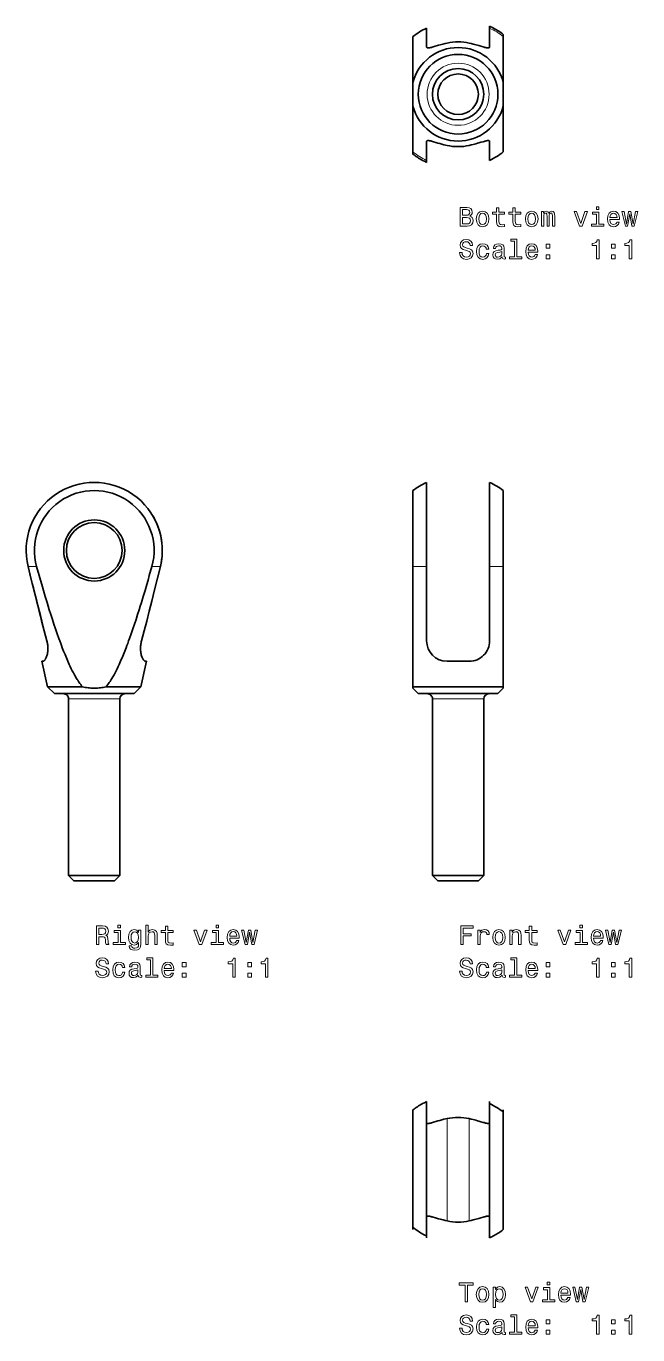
# Model space of a CAD drawing. Extents: x 68 to 361, y -16 to 233.
# Drawn here: x 68.3 to 181.9, y -16.3 to 226.6 of the extents above; entities that cross this region are included whole.
import ezdxf

# ---------------------------------------------------------------- set-up
doc = ezdxf.new("R2010")
doc.units = 0

msp = doc.modelspace()

# ---------------------------------------------------------------- linework, layer by layer
at = {"color": 7, "lineweight": 35}
for p, q in [((142.645004, 222.779175), (142.645004, 226.26767)), ((154.354996, 226.630203), (154.354996, 226.26767)), ((154.354996, 224.707932), (154.354996, 226.26767)), ((140.104996, 216.191055), (140.104996, 224.692566)), ((154.354996, 222.779175), (154.354996, 224.707932)), ((156.895004, 224.692566), (156.895004, 225.106583)), ((156.895004, 216.191055), (156.895004, 224.692566)), ((140.104996, 211.78981), (140.104996, 216.191055)), ((156.895004, 216.191055), (156.895004, 211.78981)), ((140.104996, 211.78981), (140.104996, 203.2883)), ((156.895004, 211.78981), (156.895004, 203.2883)), ((142.645004, 205.201691), (142.645004, 201.713196)), ((154.354996, 205.201691), (154.354996, 201.713196)), ((140.104996, 203.2883), (140.104996, 202.874283)), ((142.645004, 201.713196), (142.645004, 201.350662)), ((142.645004, 141.95578), (142.645004, 126.310471)), ((154.354996, 136.016663), (154.354996, 141.95578)), ((140.104996, 140.432159), (140.104996, 126.310471)), ((156.895004, 126.310471), (156.895004, 140.432159)), ((154.354996, 136.016663), (154.354996, 126.310471)), ((140.104996, 104.029648), (140.104996, 126.310471)), ((142.645004, 112.546005), (142.645004, 126.310471)), ((154.354996, 120.02272), (154.354996, 126.310471)), ((156.895004, 104.029648), (156.895004, 126.310471)), ((154.354996, 112.546005), (154.354996, 120.02272)), ((71.209709, 108.746002), (71.429413, 108.746002)), ((72.251862, 104.029648), (71.209709, 108.746002)), ((89.609131, 104.029648), (90.651283, 108.746002)), ((90.43158, 108.746002), (90.651283, 108.746002)), ((146.445007, 108.746002), (150.554993, 108.746002)), ((73.314278, 104.029648), (72.251862, 104.029648)), ((73.5355, 102.746002), (72.251862, 104.029648)), ((78.729874, 104.029648), (73.314278, 104.029648)), ((74.440773, 102.746002), (73.5355, 102.746002)), ((88.325493, 102.746002), (74.440773, 102.746002)), ((89.609131, 104.029648), (83.131119, 104.029648)), ((88.325493, 102.746002), (89.609131, 104.029648)), ((152.660767, 104.029648), (140.104996, 104.029648)), ((140.104996, 103.746002), (140.104996, 104.029648)), ((141.104996, 102.746002), (140.104996, 103.746002)), ((152.045349, 102.746002), (141.104996, 102.746002)), ((155.895004, 102.746002), (152.045349, 102.746002)), ((156.895004, 104.029648), (152.660767, 104.029648)), ((155.895004, 102.746002), (156.895004, 103.746002)), ((156.895004, 104.029648), (156.895004, 103.746002)), ((76.167999, 69.006004), (76.167999, 101.746002)), ((85.692993, 69.006004), (85.692993, 101.746002)), ((143.737503, 69.006004), (143.737503, 101.746002)), ((153.262497, 69.006004), (153.262497, 101.746002)), ((76.751007, 69.006004), (76.167999, 69.006004)), ((77.167999, 68.006004), (76.167999, 69.006004)), ((85.692993, 69.006004), (76.751007, 69.006004)), ((84.692993, 68.006004), (85.692993, 69.006004)), ((150.783264, 69.006004), (143.737503, 69.006004)), ((144.737503, 68.006004), (143.737503, 69.006004)), ((153.262497, 69.006004), (150.783264, 69.006004)), ((152.262497, 68.006004), (153.262497, 69.006004)), ((77.628593, 68.006004), (77.167999, 68.006004)), ((84.692993, 68.006004), (77.628593, 68.006004)), ((150.303833, 68.006004), (144.737503, 68.006004)), ((152.262497, 68.006004), (150.303833, 68.006004)), ((142.645004, 27.006273), (142.645004, 25.084002)), ((154.354996, 3.648995), (154.354996, 27.005438)), ((140.104996, 25.482655), (140.104996, 3.254432)), ((142.645004, 25.084002), (142.645004, 1.726804)), ((156.895004, 3.250348), (156.895004, 25.478569)), ((154.354996, 3.648995), (154.354996, 1.726727))]:
    msp.add_line(p, q, dxfattribs=at)
at = {"color": 7, "lineweight": 13}
for p, q in [((68.993706, 126.310471), (68.653252, 126.310471)), ((70.228363, 126.310471), (68.993706, 126.310471)), ((93.207741, 126.310471), (91.632629, 126.310471)), ((142.645004, 126.310471), (140.104996, 126.310471)), ((155.021103, 126.310471), (154.354996, 126.310471)), ((156.895004, 126.310471), (155.021103, 126.310471)), ((76.751007, 101.746002), (76.167999, 101.746002)), ((85.692993, 101.746002), (76.751007, 101.746002)), ((150.783264, 101.746002), (143.737503, 101.746002)), ((153.262497, 101.746002), (150.783264, 101.746002)), ((146.445007, 4.865416), (146.445007, 23.867586)), ((150.554993, 4.865416), (150.554993, 23.867586))]:
    msp.add_line(p, q, dxfattribs=at)
at = {"color": 7, "lineweight": 35}
for points in [[(142.645004, 222.779175), (142.648087, 222.740555), (142.657425, 222.705872), (142.673111, 222.675339), (142.695175, 222.649139), (142.723587, 222.627396), (142.758316, 222.610138), (142.79921, 222.597382), (142.846115, 222.589081), (142.898819, 222.585098), (142.941986, 222.584869), (142.988159, 222.586914), (143.088898, 222.597412), (143.156342, 222.607864), (143.227417, 222.621033), (143.324585, 222.641815), (143.426941, 222.666321), (143.553848, 222.699402), (143.686554, 222.736237), (143.871292, 222.789963), (144.262573, 222.907928), (144.666672, 223.029617), (144.875549, 223.091003), (145.195816, 223.182053), (145.440582, 223.248703), (145.688522, 223.313339), (146.064972, 223.40564), (146.445007, 223.491516)], [(154.354996, 222.779175), (154.351913, 222.740555), (154.342575, 222.705872), (154.326889, 222.675339), (154.304825, 222.649139), (154.276413, 222.627396), (154.241684, 222.610138), (154.20079, 222.597382), (154.153885, 222.589081), (154.101181, 222.585098), (154.058014, 222.584869), (154.011841, 222.586914), (153.911102, 222.597412), (153.843658, 222.607864), (153.772583, 222.621033), (153.675415, 222.641815), (153.573059, 222.666321), (153.446152, 222.699402), (153.313446, 222.736237), (153.128708, 222.789963), (152.737427, 222.907928), (152.333328, 223.029617), (152.124451, 223.091003), (151.804184, 223.182053), (151.559418, 223.248703), (151.311478, 223.313339), (150.935028, 223.40564), (150.554993, 223.491516)], [(142.645004, 205.201691), (142.647842, 205.238876), (142.656464, 205.272446), (142.670959, 205.3022), (142.69136, 205.327988), (142.717667, 205.34967), (142.749847, 205.367203), (142.787796, 205.380554), (142.831375, 205.389771), (142.880402, 205.394913), (142.920609, 205.396179), (142.963608, 205.395294), (143.012878, 205.392059), (143.065125, 205.386536), (143.177948, 205.369202), (143.289032, 205.346954), (143.407425, 205.319351), (143.558395, 205.280197), (143.717331, 205.235809)], [(143.717331, 205.235809), (143.925598, 205.174728), (144.368607, 205.040756), (144.719147, 204.935669), (145.08194, 204.830704), (145.454681, 204.728424), (145.835114, 204.630737), (146.139008, 204.557922), (146.445007, 204.489349)], [(154.354996, 205.201691), (154.351913, 205.240311), (154.342575, 205.274994), (154.326889, 205.305527), (154.304825, 205.331726), (154.276413, 205.35347), (154.241684, 205.370728), (154.20079, 205.383484), (154.153885, 205.391785), (154.101181, 205.395767), (154.058014, 205.395996), (154.011841, 205.393951), (153.911102, 205.383453), (153.843658, 205.373001), (153.772583, 205.359833), (153.675415, 205.33905), (153.573059, 205.314545), (153.446152, 205.281464), (153.313446, 205.244629), (153.128708, 205.190903), (152.737427, 205.072937), (152.333328, 204.951248), (152.124451, 204.889862), (151.804184, 204.798813), (151.559418, 204.732162), (151.311478, 204.667526), (150.935028, 204.575226), (150.554993, 204.489349)], [(72.141754, 112.546005), (71.899384, 113.462662), (71.658791, 114.379852), (71.182281, 116.216103), (70.711136, 118.055237), (70.244629, 119.897125), (69.709335, 122.033478), (69.179077, 124.171371), (68.653252, 126.310471)], [(78.729874, 104.029648), (78.57328, 104.215302), (78.421463, 104.406555), (78.274078, 104.602684), (78.130806, 104.803078), (77.991325, 105.007233), (77.855362, 105.214722), (77.755547, 105.372314), (77.657463, 105.531448), (77.466133, 105.853882), (77.360435, 106.038734), (77.256538, 106.224998), (77.05381, 106.601288), (76.857246, 106.981964), (76.666222, 107.366455), (76.480171, 107.754311), (76.298622, 108.145203), (76.165169, 108.44017), (76.033875, 108.736526), (75.898598, 109.048134), (75.76545, 109.360931), (75.505028, 109.989662), (75.251709, 110.622032), (75.004692, 111.257614), (74.853104, 111.656593), (74.703545, 112.056656), (74.536552, 112.510742), (74.371857, 112.965996), (74.058144, 113.852829), (73.751785, 114.742584), (73.452003, 115.634766), (73.158066, 116.529144), (72.869331, 117.425613), (72.585251, 118.324097), (72.374962, 118.999207), (72.166901, 119.675262), (71.832596, 120.777588), (71.503372, 121.881516), (71.178757, 122.986847), (70.938042, 123.816719), (70.699501, 124.647308), (70.228363, 126.310471)], [(83.131119, 104.029648), (83.287712, 104.215302), (83.439529, 104.406555), (83.586914, 104.602684), (83.730186, 104.803078), (83.869667, 105.007233), (84.00563, 105.214722), (84.105446, 105.372314), (84.203529, 105.531448), (84.394859, 105.853882), (84.500557, 106.038734), (84.604454, 106.224998), (84.807182, 106.601288), (85.003746, 106.981964), (85.194771, 107.366455), (85.380821, 107.754311), (85.56237, 108.145203), (85.695824, 108.44017), (85.827118, 108.736526), (85.962395, 109.048134), (86.095543, 109.360931), (86.355965, 109.989662), (86.609283, 110.622032), (86.8563, 111.257614), (87.007889, 111.656593), (87.157448, 112.056656), (87.32444, 112.510742), (87.489136, 112.965996), (87.802849, 113.852829), (88.109207, 114.742584), (88.408989, 115.634766), (88.702927, 116.529144), (88.991661, 117.425613), (89.275742, 118.324097), (89.486031, 118.999207), (89.694092, 119.675262), (90.028397, 120.777588), (90.35762, 121.881516), (90.682236, 122.986847), (90.922951, 123.816719), (91.161491, 124.647308), (91.632629, 126.310471)], [(89.719238, 112.546005), (89.961609, 113.462662), (90.202202, 114.379852), (90.678711, 116.216103), (91.149857, 118.055237), (91.616364, 119.897125), (92.151657, 122.033478), (92.681915, 124.171371), (93.207741, 126.310471)], [(89.719238, 112.546005), (89.961609, 113.462662), (90.202202, 114.379852), (90.678711, 116.216103), (91.149857, 118.055237), (91.616364, 119.897125), (92.151657, 122.033478), (92.681915, 124.171371), (93.207741, 126.310471)], [(72.141762, 112.546005), (72.194427, 112.332718), (72.21804, 112.224762), (72.239601, 112.116653), (72.258774, 112.010269), (72.275871, 111.903946), (72.299011, 111.732864), (72.316597, 111.562683), (72.328598, 111.393814), (72.33503, 111.226669), (72.335938, 111.061646), (72.332565, 110.926041), (72.325523, 110.792427), (72.314911, 110.661026), (72.304825, 110.565247), (72.292908, 110.470909), (72.278862, 110.375839), (72.263039, 110.282486), (72.226845, 110.1035), (72.184685, 109.93248), (72.137321, 109.770309), (72.085754, 109.618393), (72.030579, 109.476692), (71.972542, 109.345779), (71.912376, 109.226242), (71.850822, 109.118668), (71.788582, 109.023636), (71.757416, 108.981003), (71.726318, 108.941727), (71.679993, 108.889221), (71.634247, 108.84462), (71.589317, 108.808105), (71.545395, 108.779846), (71.505539, 108.761108), (71.466827, 108.749794), (71.429413, 108.746002)], [(72.141754, 112.546005), (72.194427, 112.332718), (72.21804, 112.224762), (72.239601, 112.116653), (72.258774, 112.010269), (72.275871, 111.903946), (72.299011, 111.732864), (72.316597, 111.562683), (72.328598, 111.393814), (72.33503, 111.226669), (72.335938, 111.061646), (72.332565, 110.926041), (72.325523, 110.792427), (72.314911, 110.661026), (72.304825, 110.565247), (72.292908, 110.470909), (72.278862, 110.375839), (72.263039, 110.282486), (72.226845, 110.1035), (72.184685, 109.93248), (72.137321, 109.770309), (72.085754, 109.618393), (72.030579, 109.476692), (71.972542, 109.345779), (71.912376, 109.226242), (71.850822, 109.118668), (71.788582, 109.023636), (71.757416, 108.981003), (71.726318, 108.941727), (71.679993, 108.889221), (71.634247, 108.84462), (71.589317, 108.808105), (71.545395, 108.779846), (71.505539, 108.761108), (71.466827, 108.749794), (71.429413, 108.746002)], [(89.719238, 112.546005), (89.666565, 112.332718), (89.642952, 112.224762), (89.621391, 112.116653), (89.602219, 112.010269), (89.585121, 111.903946), (89.561981, 111.732864), (89.544395, 111.562683), (89.532394, 111.393814), (89.525963, 111.226669), (89.525055, 111.061646), (89.528427, 110.926041), (89.535469, 110.792427), (89.546082, 110.661026), (89.556168, 110.565247), (89.568085, 110.470909), (89.58213, 110.375839), (89.597954, 110.282486), (89.634148, 110.1035), (89.676308, 109.93248), (89.723671, 109.770309), (89.775238, 109.618393), (89.830414, 109.476692), (89.888451, 109.345779), (89.948616, 109.226242), (90.01017, 109.118668), (90.072411, 109.023636), (90.103577, 108.981003), (90.134674, 108.941727), (90.181, 108.889221), (90.226746, 108.84462), (90.271675, 108.808105), (90.315598, 108.779846), (90.355453, 108.761108), (90.394165, 108.749794), (90.43158, 108.746002)], [(90.085403, 109.005432), (90.115936, 108.964981), (90.14637, 108.927765), (90.186684, 108.883278), (90.22654, 108.844795), (90.265793, 108.812454), (90.309067, 108.783562), (90.351227, 108.762772), (90.392105, 108.750214), (90.412025, 108.747055), (90.43158, 108.746002)], [(78.729874, 104.029648), (78.998489, 103.965454), (79.263428, 103.909927), (79.5252, 103.862808), (79.784309, 103.823883), (80.04126, 103.792969), (80.296524, 103.769913), (80.550591, 103.754593), (80.80394, 103.746964), (81.057053, 103.746964), (81.310402, 103.754593), (81.564468, 103.769913), (81.819733, 103.792969), (82.076683, 103.823883), (82.335793, 103.862808), (82.597565, 103.909927), (82.862503, 103.965454), (83.131119, 104.029648)], [(142.645157, 23.146038), (142.64975, 23.107929), (142.660767, 23.073879), (142.678268, 23.044117), (142.702316, 23.01881), (142.732864, 22.99807), (142.769836, 22.981936), (142.813095, 22.970398), (142.862442, 22.963387), (142.917648, 22.960775), (142.962708, 22.961596), (143.010727, 22.964695), (143.108841, 22.976334), (143.216064, 22.994881), (143.309326, 23.014465), (143.407455, 23.037586), (143.558411, 23.076736), (143.717331, 23.121122)], [(143.717331, 23.121122), (143.925598, 23.182205), (144.368607, 23.316181), (144.719147, 23.421261), (145.08194, 23.526232), (145.454681, 23.628511), (145.835114, 23.726192), (146.139008, 23.799019), (146.445007, 23.867586)], [(154.354996, 23.155239), (154.351913, 23.116627), (154.342575, 23.08194), (154.326889, 23.051409), (154.304825, 23.025211), (154.276413, 23.00346), (154.241684, 22.98621), (154.20079, 22.973455), (154.153885, 22.965145), (154.101181, 22.96117), (154.058014, 22.960945), (154.011841, 22.962988), (153.911102, 22.973488), (153.843658, 22.983929), (153.772583, 22.997107), (153.675415, 23.017887), (153.573059, 23.042393), (153.446152, 23.075466), (153.313446, 23.112299), (153.128708, 23.166035), (152.737427, 23.284), (152.333328, 23.405682), (152.124451, 23.467066), (151.804184, 23.558125), (151.559418, 23.624775), (151.311478, 23.689411), (150.935028, 23.781712), (150.554993, 23.867586)], [(142.645248, 5.589283), (142.650299, 5.627558), (142.661926, 5.661662), (142.670212, 5.677073), (142.680176, 5.691359), (142.691803, 5.704499), (142.705093, 5.71648), (142.736633, 5.736932), (142.756973, 5.74626), (142.779312, 5.754137), (142.829834, 5.765576), (142.887924, 5.771379), (142.935867, 5.772162), (142.987625, 5.770049), (143.043839, 5.765084), (143.103561, 5.757443), (143.169296, 5.746822), (143.238373, 5.733697), (143.337875, 5.712064), (143.442673, 5.686651), (143.569534, 5.653281), (143.702042, 5.616286), (143.886337, 5.562503), (144.276245, 5.44485), (144.678192, 5.323899), (144.885849, 5.262948), (145.204147, 5.172566), (145.447342, 5.106429), (145.693649, 5.042288), (146.067566, 4.950679), (146.445007, 4.865416)], [(154.354996, 5.577764), (154.351913, 5.616374), (154.342575, 5.651063), (154.326889, 5.681593), (154.304825, 5.70779), (154.276413, 5.729542), (154.241684, 5.746793), (154.20079, 5.759546), (154.153885, 5.767857), (154.101181, 5.771831), (154.058014, 5.772058), (154.011841, 5.770014), (153.911102, 5.759515), (153.843658, 5.749074), (153.772583, 5.735895), (153.675415, 5.715114), (153.573059, 5.69061), (153.446152, 5.657536), (153.313446, 5.620703), (153.128708, 5.566966), (152.737427, 5.449001), (152.333328, 5.32732), (152.124451, 5.265936), (151.804184, 5.174876), (151.559418, 5.108228), (151.311478, 5.043591), (150.935028, 4.951289), (150.554993, 4.865416)]]:
    msp.add_lwpolyline(points, dxfattribs=at)
at = {"color": 7, "lineweight": 13}
for points in [[(150.648422, 191.385239), (151.001434, 191.67775), (151.092224, 191.874435), (151.122482, 192.116516), (151.056915, 192.494751), (150.860229, 192.76709), (150.542511, 192.933517), (150.098709, 192.994034), (148.853027, 192.994034), (148.853027, 189.494034), (150.169312, 189.494034), (150.638336, 189.564636), (150.986313, 189.771408), (151.203171, 190.099228), (151.278824, 190.54303), (151.233429, 190.840576), (151.112396, 191.087692), (150.91571, 191.269257)], [(150.002884, 191.54158), (149.317001, 191.54158), (149.317001, 192.575439), (150.043228, 192.575439), (150.315567, 192.545181), (150.507202, 192.454407), (150.623199, 192.298065), (150.663544, 192.066086), (150.618149, 191.834091), (150.497116, 191.672714), (150.290344, 191.571838)], [(151.878967, 190.845612), (151.959656, 190.230347), (152.19165, 189.776459), (152.559799, 189.494034), (153.054031, 189.398209), (153.543228, 189.494034), (153.911377, 189.771408), (154.143372, 190.225296), (154.229111, 190.845612), (154.143372, 191.460892), (153.911377, 191.91983), (153.543228, 192.197205), (153.054031, 192.298065), (152.559799, 192.197205), (152.19165, 191.91478), (151.959656, 191.460892)], [(152.332855, 190.850662), (152.378235, 191.30455), (152.519455, 191.632355), (152.746399, 191.834091), (153.054031, 191.904694), (153.356628, 191.834091), (153.583572, 191.637405), (153.724777, 191.30455), (153.775223, 190.850662), (153.724777, 190.391724), (153.583572, 190.058868), (153.356628, 189.857147), (153.054031, 189.79158), (152.746399, 189.857147), (152.519455, 190.058868), (152.378235, 190.391724)], [(155.641205, 191.733231), (155.641205, 190.376602), (155.671463, 189.937836), (155.812683, 189.635239), (156.095108, 189.458725), (156.574203, 189.398209), (157.098709, 189.423431), (157.098709, 189.806717), (156.715424, 189.776459), (156.367432, 189.816803), (156.180832, 189.942886), (156.100143, 190.154694), (156.085022, 190.45224), (156.085022, 191.733231), (157.098709, 191.733231), (157.098709, 192.111465), (156.085022, 192.111465), (156.085022, 192.903259), (155.641205, 192.903259), (155.641205, 192.111465), (154.874634, 192.111465), (154.874634, 191.733231)], [(158.677231, 191.733231), (158.677231, 190.376602), (158.707489, 189.937836), (158.848709, 189.635239), (159.131119, 189.458725), (159.610229, 189.398209), (160.13472, 189.423431), (160.13472, 189.806717), (159.751434, 189.776459), (159.403458, 189.816803), (159.216858, 189.942886), (159.136169, 190.154694), (159.121033, 190.45224), (159.121033, 191.733231), (160.13472, 191.733231), (160.13472, 192.111465), (159.121033, 192.111465), (159.121033, 192.903259), (158.677231, 192.903259), (158.677231, 192.111465), (157.91066, 192.111465), (157.91066, 191.733231)], [(160.98703, 190.845612), (161.067719, 190.230347), (161.299713, 189.776459), (161.667862, 189.494034), (162.162109, 189.398209), (162.651291, 189.494034), (163.019455, 189.771408), (163.251434, 190.225296), (163.337173, 190.845612), (163.251434, 191.460892), (163.019455, 191.91983), (162.651291, 192.197205), (162.162109, 192.298065), (161.667862, 192.197205), (161.299713, 191.91478), (161.067719, 191.460892)], [(161.440918, 190.850662), (161.486313, 191.30455), (161.627518, 191.632355), (161.854462, 191.834091), (162.162109, 191.904694), (162.464691, 191.834091), (162.69165, 191.637405), (162.832855, 191.30455), (162.883286, 190.850662), (162.832855, 190.391724), (162.69165, 190.058868), (162.464691, 189.857147), (162.162109, 189.79158), (161.854462, 189.857147), (161.627518, 190.058868), (161.486313, 190.391724)], [(163.977661, 189.494034), (164.386169, 189.494034), (164.386169, 191.30455), (164.411377, 191.576889), (164.48703, 191.773575), (164.603027, 191.889572), (164.754318, 191.934952), (164.875366, 191.894608), (164.956055, 191.793747), (164.996399, 191.622269), (165.011536, 191.395325), (165.011536, 189.494034), (165.394806, 189.494034), (165.394806, 191.30455), (165.420029, 191.571838), (165.495682, 191.768524), (165.616714, 191.889572), (165.768005, 191.934952), (165.889053, 191.894608), (165.969742, 191.793747), (166.020172, 191.395325), (166.020172, 189.494034), (166.42868, 189.494034), (166.42868, 191.365067), (166.403458, 191.753403), (166.322769, 192.050949), (166.161377, 192.232513), (165.899139, 192.298065), (165.591492, 192.197205), (165.354462, 191.904694), (165.167862, 192.192154), (164.855194, 192.298065), (164.567719, 192.197205), (164.371033, 191.91478), (164.371033, 192.20224), (163.977661, 192.20224)], [(171.038177, 189.494034), (171.507202, 189.494034), (172.495682, 192.20224), (172.036743, 192.20224), (171.275223, 190.018524), (170.498566, 192.20224), (170.034576, 192.20224)], [(174.618881, 189.867233), (174.618881, 192.111465), (173.479111, 192.111465), (173.479111, 191.733231), (174.175079, 191.733231), (174.175079, 189.867233), (173.267288, 189.867233), (173.267288, 189.494034), (175.536743, 189.494034), (175.536743, 189.867233)], [(174.634003, 193.115067), (174.164978, 193.115067), (174.164978, 192.610748), (174.634003, 192.610748)], [(176.6866, 190.719543), (178.461823, 190.719543), (178.466858, 190.926315), (178.386169, 191.506287), (178.164261, 191.940002), (177.811234, 192.20224), (177.342224, 192.298065), (176.883286, 192.197205), (176.530258, 191.91478), (176.303314, 191.455856), (176.222626, 190.850662), (176.298279, 190.230347), (176.525208, 189.776459), (176.873199, 189.494034), (177.327087, 189.398209), (177.720459, 189.463776), (178.043228, 189.635239), (178.280258, 189.907578), (178.416428, 190.270691), (177.977661, 190.270691), (177.886887, 190.068954), (177.755768, 189.917664), (177.382568, 189.796631), (177.095093, 189.852097), (176.878235, 190.02861), (176.73703, 190.316086), (176.6866, 190.704407)], [(176.6866, 191.092743), (176.742081, 191.44072), (176.878235, 191.697922), (177.085022, 191.854263), (177.357346, 191.909744), (177.624634, 191.854263), (177.831406, 191.697922), (177.957489, 191.44072), (178.002884, 191.092743)], [(179.974777, 189.494034), (180.378235, 191.793747), (180.781708, 189.494034), (181.205322, 189.494034), (181.871033, 192.20224), (181.442368, 192.20224), (180.993515, 189.902542), (180.595093, 192.20224), (180.156342, 192.20224), (179.757919, 189.902542), (179.309082, 192.20224), (178.885452, 192.20224), (179.551147, 189.494034)], [(150.113831, 189.912628), (149.317001, 189.912628), (149.317001, 191.11795), (150.068451, 191.11795), (150.386169, 191.082657), (150.613113, 190.976746), (150.749283, 190.795181), (150.794662, 190.532944), (150.749283, 190.255554), (150.623199, 190.063919), (150.411377, 189.947922)], [(149.221176, 184.602097), (148.762253, 184.602097), (148.863113, 184.06752), (149.11528, 183.674149), (149.503601, 183.437119), (150.028091, 183.351379), (150.547546, 183.432068), (150.935883, 183.653976), (151.182999, 184.001953), (151.273773, 184.460892), (151.19812, 184.874435), (150.986313, 185.141724), (150.643372, 185.318237), (150.184433, 185.449371), (149.791061, 185.545181), (149.533859, 185.656143), (149.387604, 185.81752), (149.342224, 186.069687), (149.387604, 186.296631), (149.518738, 186.468094), (149.720459, 186.584091), (149.997833, 186.624435), (150.280258, 186.574005), (150.502167, 186.437836), (150.648422, 186.210892), (150.719025, 185.903259), (151.177948, 185.903259), (151.177948, 185.913345), (151.09726, 186.387405), (150.860229, 186.740433), (150.48703, 186.962341), (149.982712, 187.037979), (149.528824, 186.962341), (149.175797, 186.750519), (148.948853, 186.422714), (148.868149, 185.999084), (148.933716, 185.620834), (149.125366, 185.363632), (149.427948, 185.192154), (149.841492, 185.061035), (150.25, 184.945038), (150.557632, 184.834091), (150.744232, 184.672714), (150.809799, 184.410461), (150.749283, 184.143173), (150.592941, 183.941437), (150.355911, 183.815353), (150.048264, 183.775009), (149.705338, 183.83049), (149.443085, 183.991867), (149.276657, 184.25412)], [(158.964691, 186.695038), (158.964691, 183.820404), (158.05188, 183.820404), (158.05188, 183.447205), (160.316284, 183.447205), (160.316284, 183.820404), (159.408508, 183.820404), (159.408508, 187.068237), (158.268738, 187.068237), (158.268738, 186.695038)], [(153.734863, 185.257721), (154.17363, 185.257721), (154.082855, 185.661179), (153.865997, 185.978912), (153.528091, 186.175598), (153.08934, 186.251236), (152.605194, 186.150375), (152.23703, 185.86795), (152.005051, 185.409027), (151.924347, 184.793747), (152, 184.183517), (152.226944, 183.72963), (152.585022, 183.447205), (153.074203, 183.351379), (153.507919, 183.427032), (153.845825, 183.63884), (154.077805, 183.971695), (154.17868, 184.415497), (153.755035, 184.415497), (153.679398, 184.133087), (153.538177, 183.921265), (153.336456, 183.790146), (153.08934, 183.749802), (152.781708, 183.815353), (152.559799, 184.01709), (152.42363, 184.344894), (152.378235, 184.808868), (152.42363, 185.262772), (152.564835, 185.590576), (152.791794, 185.792313), (153.08934, 185.862915), (153.351593, 185.81752), (153.548279, 185.701523), (153.679398, 185.509888)], [(156.654907, 183.800232), (156.654907, 183.785095), (156.680115, 183.613632), (156.755768, 183.492599), (157.073486, 183.396774), (157.320602, 183.437119), (157.320602, 183.78006), (157.214691, 183.764923), (157.073486, 183.83049), (157.048279, 184.032227), (157.048279, 185.434235), (156.987747, 185.792313), (156.811234, 186.044464), (156.503601, 186.19577), (156.069885, 186.251236), (155.646255, 186.19072), (155.333572, 186.019257), (155.136887, 185.751953), (155.07132, 185.398941), (155.07132, 185.368668), (155.469742, 185.368668), (155.505051, 185.58049), (155.615997, 185.731781), (155.797546, 185.822571), (156.054749, 185.857864), (156.30188, 185.832657), (156.478394, 185.757004), (156.58429, 185.625885), (156.619598, 185.444321), (156.599426, 185.232513), (156.518738, 185.126602), (156.317001, 185.076172), (155.938766, 185.035828), (155.505051, 184.945038), (155.197403, 184.783661), (155.015854, 184.531494), (154.960373, 184.158295), (155.010803, 183.825439), (155.167145, 183.578323), (155.419312, 183.421982), (155.767288, 183.366516), (156.236313, 183.472427)], [(156.604462, 184.395325), (156.543945, 184.133087), (156.382568, 183.931351), (156.140488, 183.800232), (155.842941, 183.754837), (155.651291, 183.78006), (155.515137, 183.860748), (155.429398, 184.001953), (155.404175, 184.198639), (155.424347, 184.375153), (155.505051, 184.501236), (155.827805, 184.642456), (156.236313, 184.702972), (156.604462, 184.824005)], [(161.506485, 184.672714), (163.281708, 184.672714), (163.286743, 184.879486), (163.206055, 185.459457), (162.984146, 185.893173), (162.631119, 186.155411), (162.162109, 186.251236), (161.703171, 186.150375), (161.350143, 185.86795), (161.123199, 185.409027), (161.042511, 184.803833), (161.118164, 184.183517), (161.345108, 183.72963), (161.693085, 183.447205), (162.146973, 183.351379), (162.540344, 183.416946), (162.863113, 183.588409), (163.100143, 183.860748), (163.236313, 184.223862), (162.797546, 184.223862), (162.706772, 184.022125), (162.575653, 183.870834), (162.202454, 183.749802), (161.914978, 183.805267), (161.69812, 183.981781), (161.556915, 184.269257), (161.506485, 184.657578)], [(161.506485, 185.045914), (161.561966, 185.39389), (161.69812, 185.651093), (161.904907, 185.807434), (162.177231, 185.862915), (162.444519, 185.807434), (162.651291, 185.651093), (162.777374, 185.39389), (162.822769, 185.045914)], [(164.850143, 185.403976), (165.546112, 185.403976), (165.546112, 186.155411), (164.850143, 186.155411)], [(174.215424, 183.447205), (174.674347, 183.447205), (174.674347, 186.972427), (174.331421, 186.972427), (174.240631, 186.66478), (174.059082, 186.458008), (173.781708, 186.336975), (173.398422, 186.296631), (173.398422, 185.938553), (174.215424, 185.938553)], [(176.994232, 185.403976), (177.690201, 185.403976), (177.690201, 186.155411), (176.994232, 186.155411)], [(180.28746, 183.447205), (180.746399, 183.447205), (180.746399, 186.972427), (180.403458, 186.972427), (180.312683, 186.66478), (180.131119, 186.458008), (179.853745, 186.336975), (179.470459, 186.296631), (179.470459, 185.938553), (180.28746, 185.938553)], [(164.850143, 183.447205), (165.546112, 183.447205), (165.546112, 184.198639), (164.850143, 184.198639)], [(176.994232, 183.447205), (177.690201, 183.447205), (177.690201, 184.198639), (176.994232, 184.198639)], [(81.323868, 56.149376), (81.792885, 56.149376), (81.792885, 57.627041), (82.271996, 57.627041), (82.625023, 57.611912), (82.846924, 57.541306), (82.967957, 57.374882), (83.018394, 57.077332), (83.04361, 56.62344), (83.073868, 56.32589), (83.134384, 56.149376), (83.663925, 56.149376), (83.663925, 56.245197), (83.547928, 56.386406), (83.507584, 56.648655), (83.472282, 57.213497), (83.386551, 57.632084), (83.270554, 57.76321), (83.088997, 57.859032), (83.290726, 57.985111), (83.431938, 58.161625), (83.522713, 58.383526), (83.552979, 58.650818), (83.482368, 59.074448), (83.28064, 59.39217), (82.947784, 59.583813), (82.493896, 59.649376), (81.323868, 59.649376)], [(82.36277, 59.220703), (82.67041, 59.190441), (82.887268, 59.09462), (83.023438, 58.918106), (83.068825, 58.640732), (83.018394, 58.348225), (82.882225, 58.171711), (82.650238, 58.080933), (82.332512, 58.055717), (81.792885, 58.055717), (81.792885, 59.220703)], [(85.797211, 56.522575), (85.797211, 58.766811), (84.65744, 58.766811), (84.65744, 58.388569), (85.353409, 58.388569), (85.353409, 56.522575), (84.445625, 56.522575), (84.445625, 56.149376), (86.71508, 56.149376), (86.71508, 56.522575)], [(85.81234, 59.770412), (85.343323, 59.770412), (85.343323, 59.26609), (85.81234, 59.26609)], [(89.584671, 56.270412), (89.584671, 58.85759), (89.161041, 58.85759), (89.161041, 58.418827), (88.813065, 58.817242), (88.601242, 58.918106), (88.364212, 58.953411), (87.935539, 58.852547), (87.602684, 58.570126), (87.385826, 58.116234), (87.310181, 57.506004), (87.385826, 56.890732), (87.602684, 56.43684), (87.935539, 56.149376), (88.364212, 56.053555), (88.606293, 56.088856), (88.808014, 56.179634), (89.161041, 56.56292), (89.161041, 56.179634), (89.120697, 55.877041), (89.00975, 55.660183), (88.797928, 55.534103), (88.480209, 55.488712), (88.202827, 55.518974), (88.006142, 55.59462), (87.890152, 55.725746), (87.854851, 55.902256), (87.42617, 55.902256), (87.42617, 55.882084), (87.491737, 55.559319), (87.693466, 55.317242), (88.016235, 55.160904), (88.454994, 55.105427), (88.979485, 55.181076), (89.327469, 55.392891), (89.524155, 55.761047)], [(87.769112, 57.506004), (87.814499, 57.954853), (87.950668, 58.287704), (88.162483, 58.48439), (88.444908, 58.554996), (88.742455, 58.48439), (88.964355, 58.287704), (89.100525, 57.954853), (89.150955, 57.506004), (89.100525, 57.04707), (88.964355, 56.719261), (88.742455, 56.517532), (88.444908, 56.451969), (88.162483, 56.517532), (87.950668, 56.719261), (87.814499, 57.052113)], [(90.512627, 56.149376), (90.956436, 56.149376), (90.956436, 57.712776), (91.001823, 58.070847), (91.148079, 58.333092), (91.375023, 58.494476), (91.677612, 58.554996), (91.919693, 58.504562), (92.070984, 58.368397), (92.146637, 58.141449), (92.171852, 57.838856), (92.171852, 56.149376), (92.615654, 56.149376), (92.615654, 57.929634), (92.595482, 58.287704), (92.5047, 58.585255), (92.207153, 58.85759), (91.743179, 58.953411), (91.491013, 58.918106), (91.274155, 58.822289), (91.092598, 58.67099), (90.956436, 58.464218), (90.956436, 59.770412), (90.512627, 59.770412)], [(94.143753, 58.388569), (94.143753, 57.03194), (94.174011, 56.593182), (94.315224, 56.290585), (94.597641, 56.114075), (95.076752, 56.053555), (95.601242, 56.07877), (95.601242, 56.462055), (95.217957, 56.431797), (94.86998, 56.472141), (94.68338, 56.598225), (94.602684, 56.81004), (94.587555, 57.10759), (94.587555, 58.388569), (95.601242, 58.388569), (95.601242, 58.766811), (94.587555, 58.766811), (94.587555, 59.558598), (94.143753, 59.558598), (94.143753, 58.766811), (93.377182, 58.766811), (93.377182, 58.388569)], [(100.432655, 56.149376), (100.90168, 56.149376), (101.890152, 58.85759), (101.431213, 58.85759), (100.669693, 56.67387), (99.893036, 58.85759), (99.429054, 58.85759)], [(104.013351, 56.522575), (104.013351, 58.766811), (102.873581, 58.766811), (102.873581, 58.388569), (103.56955, 58.388569), (103.56955, 56.522575), (102.661766, 56.522575), (102.661766, 56.149376), (104.931213, 56.149376), (104.931213, 56.522575)], [(104.028481, 59.770412), (103.559464, 59.770412), (103.559464, 59.26609), (104.028481, 59.26609)], [(106.08107, 57.374882), (107.856293, 57.374882), (107.861328, 57.581654), (107.78064, 58.161625), (107.558739, 58.595341), (107.205711, 58.85759), (106.736694, 58.953411), (106.277756, 58.852547), (105.924736, 58.570126), (105.697784, 58.111191), (105.617096, 57.506004), (105.692749, 56.885689), (105.919693, 56.431797), (106.26767, 56.149376), (106.721565, 56.053555), (107.114937, 56.119118), (107.437698, 56.290585), (107.674728, 56.56292), (107.810898, 56.926033), (107.372139, 56.926033), (107.281357, 56.724304), (107.150238, 56.573006), (106.777039, 56.451969), (106.489578, 56.507446), (106.27272, 56.68396), (106.131508, 56.97142), (106.08107, 57.359749)], [(106.08107, 57.748077), (106.136551, 58.096062), (106.27272, 58.353268), (106.479492, 58.509605), (106.751823, 58.565083), (107.019112, 58.509605), (107.225883, 58.353268), (107.351967, 58.096062), (107.397354, 57.748077)], [(109.369255, 56.149376), (109.772713, 58.449089), (110.176178, 56.149376), (110.599808, 56.149376), (111.265511, 58.85759), (110.836838, 58.85759), (110.387985, 56.557877), (109.989578, 58.85759), (109.550812, 58.85759), (109.152397, 56.557877), (108.703552, 58.85759), (108.279922, 58.85759), (108.945625, 56.149376)], [(148.984146, 56.149376), (149.453171, 56.149376), (149.453171, 57.758167), (150.925797, 57.758167), (150.925797, 58.176754), (149.453171, 58.176754), (149.453171, 59.225746), (151.263687, 59.225746), (151.263687, 59.649376), (148.984146, 59.649376)], [(152.176514, 56.149376), (152.620316, 56.149376), (152.620316, 57.697647), (152.66571, 58.070847), (152.80188, 58.338135), (153.023773, 58.499519), (153.32132, 58.554996), (153.543228, 58.519691), (153.709656, 58.418827), (153.810516, 58.24736), (153.845825, 58.015369), (154.294662, 58.015369), (154.234146, 58.42387), (154.067719, 58.716377), (153.790344, 58.892891), (153.412109, 58.953411), (153.154892, 58.913063), (152.932999, 58.812199), (152.736313, 58.640732), (152.579971, 58.408741), (152.579971, 58.85759), (152.176514, 58.85759)], [(154.914978, 57.500961), (154.995682, 56.885689), (155.227661, 56.431797), (155.595825, 56.149376), (156.090057, 56.053555), (156.579254, 56.149376), (156.947403, 56.426754), (157.179398, 56.880646), (157.265137, 57.500961), (157.179398, 58.116234), (156.947403, 58.575169), (156.579254, 58.852547), (156.090057, 58.953411), (155.595825, 58.852547), (155.227661, 58.570126), (154.995682, 58.116234)], [(155.368881, 57.506004), (155.414261, 57.959896), (155.555481, 58.287704), (155.782425, 58.489433), (156.090057, 58.56004), (156.392654, 58.489433), (156.619598, 58.292747), (156.760803, 57.959896), (156.811234, 57.506004), (156.760803, 57.04707), (156.619598, 56.714218), (156.392654, 56.512489), (156.090057, 56.446926), (155.782425, 56.512489), (155.555481, 56.714218), (155.414261, 57.04707)], [(158.082138, 56.149376), (158.52594, 56.149376), (158.52594, 57.712776), (158.57132, 58.070847), (158.717575, 58.333092), (158.944519, 58.494476), (159.247116, 58.554996), (159.489197, 58.504562), (159.640488, 58.368397), (159.716141, 58.141449), (159.741348, 57.838856), (159.741348, 56.149376), (160.185165, 56.149376), (160.185165, 57.929634), (160.164978, 58.287704), (160.074203, 58.585255), (159.776657, 58.85759), (159.312683, 58.953411), (159.055481, 58.918106), (158.838623, 58.822289), (158.652023, 58.660904), (158.505768, 58.444046), (158.505768, 58.85759), (158.082138, 58.85759)], [(161.713257, 58.388569), (161.713257, 57.03194), (161.743515, 56.593182), (161.88472, 56.290585), (162.167145, 56.114075), (162.646255, 56.053555), (163.170746, 56.07877), (163.170746, 56.462055), (162.78746, 56.431797), (162.439484, 56.472141), (162.252884, 56.598225), (162.172195, 56.81004), (162.157059, 57.10759), (162.157059, 58.388569), (163.170746, 58.388569), (163.170746, 58.766811), (162.157059, 58.766811), (162.157059, 59.558598), (161.713257, 59.558598), (161.713257, 58.766811), (160.946686, 58.766811), (160.946686, 58.388569)], [(168.002167, 56.149376), (168.471176, 56.149376), (169.459656, 58.85759), (169.000717, 58.85759), (168.239197, 56.67387), (167.46254, 58.85759), (166.998566, 58.85759)], [(171.582855, 56.522575), (171.582855, 58.766811), (170.443085, 58.766811), (170.443085, 58.388569), (171.139053, 58.388569), (171.139053, 56.522575), (170.231262, 56.522575), (170.231262, 56.149376), (172.500717, 56.149376), (172.500717, 56.522575)], [(171.597992, 59.770412), (171.128967, 59.770412), (171.128967, 59.26609), (171.597992, 59.26609)], [(173.650574, 57.374882), (175.425797, 57.374882), (175.430832, 57.581654), (175.350143, 58.161625), (175.128235, 58.595341), (174.775223, 58.85759), (174.306198, 58.953411), (173.84726, 58.852547), (173.494232, 58.570126), (173.267288, 58.111191), (173.1866, 57.506004), (173.262253, 56.885689), (173.489197, 56.431797), (173.837173, 56.149376), (174.291061, 56.053555), (174.684433, 56.119118), (175.007202, 56.290585), (175.244232, 56.56292), (175.380402, 56.926033), (174.94165, 56.926033), (174.850861, 56.724304), (174.719742, 56.573006), (174.346542, 56.451969), (174.059082, 56.507446), (173.842224, 56.68396), (173.701004, 56.97142), (173.650574, 57.359749)], [(173.650574, 57.748077), (173.706055, 58.096062), (173.842224, 58.353268), (174.048996, 58.509605), (174.32132, 58.565083), (174.588623, 58.509605), (174.795395, 58.353268), (174.921478, 58.096062), (174.966858, 57.748077)], [(176.938766, 56.149376), (177.342224, 58.449089), (177.745682, 56.149376), (178.169312, 56.149376), (178.835022, 58.85759), (178.406342, 58.85759), (177.957489, 56.557877), (177.559082, 58.85759), (177.120316, 58.85759), (176.721893, 56.557877), (176.273056, 58.85759), (175.849426, 58.85759), (176.515137, 56.149376)], [(81.65168, 51.257446), (81.192741, 51.257446), (81.29361, 50.722862), (81.545769, 50.329491), (81.934097, 50.092461), (82.458595, 50.006725), (82.97805, 50.087418), (83.366379, 50.309319), (83.613495, 50.657303), (83.704269, 51.116234), (83.628624, 51.529781), (83.416809, 51.79707), (83.073868, 51.973583), (82.614937, 52.10471), (82.221565, 52.200531), (81.964355, 52.311481), (81.818108, 52.472862), (81.772713, 52.725025), (81.818108, 52.951969), (81.949226, 53.12344), (82.150955, 53.239433), (82.428337, 53.279781), (82.710754, 53.229347), (82.932655, 53.093182), (83.078911, 52.866234), (83.149513, 52.558598), (83.608452, 52.558598), (83.608452, 52.568684), (83.527756, 53.042747), (83.290726, 53.395775), (82.917526, 53.617676), (82.413208, 53.693325), (81.959312, 53.617676), (81.606285, 53.405861), (81.379341, 53.078053), (81.298653, 52.654419), (81.364212, 52.276176), (81.555855, 52.018974), (81.858452, 51.847504), (82.271996, 51.716381), (82.680496, 51.600384), (82.988136, 51.489433), (83.174736, 51.328053), (83.240295, 51.065804), (83.179779, 50.798512), (83.023438, 50.596783), (82.786407, 50.470703), (82.478767, 50.430355), (82.135826, 50.485832), (81.873581, 50.647217), (81.707153, 50.909462)], [(91.395195, 53.350384), (91.395195, 50.475746), (90.482368, 50.475746), (90.482368, 50.102547), (92.74678, 50.102547), (92.74678, 50.475746), (91.838997, 50.475746), (91.838997, 53.723583), (90.699226, 53.723583), (90.699226, 53.350384)], [(106.645912, 50.102547), (107.104851, 50.102547), (107.104851, 53.627762), (106.761909, 53.627762), (106.671127, 53.320126), (106.489578, 53.113354), (106.212196, 52.992317), (105.828911, 52.951969), (105.828911, 52.593903), (106.645912, 52.593903)], [(112.717957, 50.102547), (113.176895, 50.102547), (113.176895, 53.627762), (112.833954, 53.627762), (112.743179, 53.320126), (112.561615, 53.113354), (112.284241, 52.992317), (111.900955, 52.951969), (111.900955, 52.593903), (112.717957, 52.593903)], [(149.221176, 51.257446), (148.762253, 51.257446), (148.863113, 50.722862), (149.11528, 50.329491), (149.503601, 50.092461), (150.028091, 50.006725), (150.547546, 50.087418), (150.935883, 50.309319), (151.182999, 50.657303), (151.273773, 51.116234), (151.19812, 51.529781), (150.986313, 51.79707), (150.643372, 51.973583), (150.184433, 52.10471), (149.791061, 52.200531), (149.533859, 52.311481), (149.387604, 52.472862), (149.342224, 52.725025), (149.387604, 52.951969), (149.518738, 53.12344), (149.720459, 53.239433), (149.997833, 53.279781), (150.280258, 53.229347), (150.502167, 53.093182), (150.648422, 52.866234), (150.719025, 52.558598), (151.177948, 52.558598), (151.177948, 52.568684), (151.09726, 53.042747), (150.860229, 53.395775), (150.48703, 53.617676), (149.982712, 53.693325), (149.528824, 53.617676), (149.175797, 53.405861), (148.948853, 53.078053), (148.868149, 52.654419), (148.933716, 52.276176), (149.125366, 52.018974), (149.427948, 51.847504), (149.841492, 51.716381), (150.25, 51.600384), (150.557632, 51.489433), (150.744232, 51.328053), (150.809799, 51.065804), (150.749283, 50.798512), (150.592941, 50.596783), (150.355911, 50.470703), (150.048264, 50.430355), (149.705338, 50.485832), (149.443085, 50.647217), (149.276657, 50.909462)], [(158.964691, 53.350384), (158.964691, 50.475746), (158.05188, 50.475746), (158.05188, 50.102547), (160.316284, 50.102547), (160.316284, 50.475746), (159.408508, 50.475746), (159.408508, 53.723583), (158.268738, 53.723583), (158.268738, 53.350384)], [(174.215424, 50.102547), (174.674347, 50.102547), (174.674347, 53.627762), (174.331421, 53.627762), (174.240631, 53.320126), (174.059082, 53.113354), (173.781708, 52.992317), (173.398422, 52.951969), (173.398422, 52.593903), (174.215424, 52.593903)], [(180.28746, 50.102547), (180.746399, 50.102547), (180.746399, 53.627762), (180.403458, 53.627762), (180.312683, 53.320126), (180.131119, 53.113354), (179.853745, 52.992317), (179.470459, 52.951969), (179.470459, 52.593903), (180.28746, 52.593903)], [(86.165367, 51.913067), (86.604126, 51.913067), (86.513351, 52.316525), (86.296494, 52.634247), (85.958595, 52.830933), (85.519836, 52.906582), (85.035683, 52.805717), (84.667526, 52.523296), (84.435539, 52.064362), (84.354851, 51.449089), (84.430496, 50.83886), (84.65744, 50.384968), (85.015511, 50.102547), (85.5047, 50.006725), (85.938423, 50.082375), (86.276321, 50.294189), (86.508308, 50.627041), (86.609169, 51.070847), (86.185539, 51.070847), (86.109894, 50.788425), (85.968681, 50.576611), (85.766953, 50.445488), (85.519836, 50.40514), (85.212196, 50.470703), (84.990295, 50.672432), (84.854126, 51.00024), (84.808739, 51.464218), (84.854126, 51.91811), (84.995338, 52.245918), (85.222282, 52.447647), (85.519836, 52.518253), (85.782082, 52.472862), (85.978767, 52.356869), (86.109894, 52.165226)], [(89.085396, 50.455574), (89.085396, 50.440441), (89.110611, 50.268974), (89.186264, 50.147934), (89.503983, 50.052113), (89.751099, 50.092461), (89.751099, 50.435398), (89.645195, 50.420269), (89.503983, 50.485832), (89.478767, 50.687561), (89.478767, 52.089577), (89.418251, 52.447647), (89.241737, 52.69981), (88.934097, 52.851105), (88.500381, 52.906582), (88.076752, 52.846062), (87.764069, 52.674591), (87.567383, 52.407303), (87.501823, 52.054276), (87.501823, 52.024017), (87.900238, 52.024017), (87.935539, 52.235832), (88.046494, 52.387131), (88.22805, 52.477905), (88.485252, 52.51321), (88.732368, 52.487995), (88.908882, 52.412346), (89.014793, 52.281219), (89.050095, 52.099667), (89.029922, 51.887848), (88.949226, 51.78194), (88.747498, 51.73151), (88.369255, 51.691162), (87.935539, 51.600384), (87.627899, 51.439003), (87.44635, 51.18684), (87.390869, 50.813641), (87.441299, 50.480789), (87.597641, 50.233669), (87.849808, 50.077332), (88.197784, 50.021854), (88.666809, 50.127762)], [(89.034966, 51.050674), (88.974442, 50.788425), (88.813065, 50.586697), (88.570984, 50.455574), (88.273438, 50.410183), (88.081795, 50.435398), (87.945625, 50.51609), (87.859894, 50.657303), (87.834671, 50.853989), (87.854851, 51.030502), (87.935539, 51.156582), (88.258308, 51.297791), (88.666809, 51.358311), (89.034966, 51.479347)], [(93.936981, 51.328053), (95.712196, 51.328053), (95.717239, 51.534824), (95.636551, 52.114796), (95.414642, 52.548512), (95.061623, 52.81076), (94.592598, 52.906582), (94.133667, 52.805717), (93.78064, 52.523296), (93.553696, 52.064362), (93.473007, 51.459175), (93.548653, 50.83886), (93.775597, 50.384968), (94.123581, 50.102547), (94.577469, 50.006725), (94.97084, 50.072289), (95.29361, 50.243755), (95.53064, 50.51609), (95.666809, 50.879204), (95.228043, 50.879204), (95.137268, 50.677475), (95.006149, 50.526176), (94.63295, 50.40514), (94.345482, 50.460617), (94.128624, 50.637131), (93.987411, 50.924591), (93.936981, 51.31292)], [(93.936981, 51.701248), (93.992455, 52.049232), (94.128624, 52.306438), (94.335396, 52.462776), (94.607727, 52.518253), (94.875023, 52.462776), (95.081795, 52.306438), (95.20787, 52.049232), (95.253265, 51.701248)], [(97.28064, 52.059319), (97.976608, 52.059319), (97.976608, 52.81076), (97.28064, 52.81076)], [(109.424728, 52.059319), (110.120697, 52.059319), (110.120697, 52.81076), (109.424728, 52.81076)], [(153.734863, 51.913067), (154.17363, 51.913067), (154.082855, 52.316525), (153.865997, 52.634247), (153.528091, 52.830933), (153.08934, 52.906582), (152.605194, 52.805717), (152.23703, 52.523296), (152.005051, 52.064362), (151.924347, 51.449089), (152, 50.83886), (152.226944, 50.384968), (152.585022, 50.102547), (153.074203, 50.006725), (153.507919, 50.082375), (153.845825, 50.294189), (154.077805, 50.627041), (154.17868, 51.070847), (153.755035, 51.070847), (153.679398, 50.788425), (153.538177, 50.576611), (153.336456, 50.445488), (153.08934, 50.40514), (152.781708, 50.470703), (152.559799, 50.672432), (152.42363, 51.00024), (152.378235, 51.464218), (152.42363, 51.91811), (152.564835, 52.245918), (152.791794, 52.447647), (153.08934, 52.518253), (153.351593, 52.472862), (153.548279, 52.356869), (153.679398, 52.165226)], [(156.654907, 50.455574), (156.654907, 50.440441), (156.680115, 50.268974), (156.755768, 50.147934), (157.073486, 50.052113), (157.320602, 50.092461), (157.320602, 50.435398), (157.214691, 50.420269), (157.073486, 50.485832), (157.048279, 50.687561), (157.048279, 52.089577), (156.987747, 52.447647), (156.811234, 52.69981), (156.503601, 52.851105), (156.069885, 52.906582), (155.646255, 52.846062), (155.333572, 52.674591), (155.136887, 52.407303), (155.07132, 52.054276), (155.07132, 52.024017), (155.469742, 52.024017), (155.505051, 52.235832), (155.615997, 52.387131), (155.797546, 52.477905), (156.054749, 52.51321), (156.30188, 52.487995), (156.478394, 52.412346), (156.58429, 52.281219), (156.619598, 52.099667), (156.599426, 51.887848), (156.518738, 51.78194), (156.317001, 51.73151), (155.938766, 51.691162), (155.505051, 51.600384), (155.197403, 51.439003), (155.015854, 51.18684), (154.960373, 50.813641), (155.010803, 50.480789), (155.167145, 50.233669), (155.419312, 50.077332), (155.767288, 50.021854), (156.236313, 50.127762)], [(156.604462, 51.050674), (156.543945, 50.788425), (156.382568, 50.586697), (156.140488, 50.455574), (155.842941, 50.410183), (155.651291, 50.435398), (155.515137, 50.51609), (155.429398, 50.657303), (155.404175, 50.853989), (155.424347, 51.030502), (155.505051, 51.156582), (155.827805, 51.297791), (156.236313, 51.358311), (156.604462, 51.479347)], [(161.506485, 51.328053), (163.281708, 51.328053), (163.286743, 51.534824), (163.206055, 52.114796), (162.984146, 52.548512), (162.631119, 52.81076), (162.162109, 52.906582), (161.703171, 52.805717), (161.350143, 52.523296), (161.123199, 52.064362), (161.042511, 51.459175), (161.118164, 50.83886), (161.345108, 50.384968), (161.693085, 50.102547), (162.146973, 50.006725), (162.540344, 50.072289), (162.863113, 50.243755), (163.100143, 50.51609), (163.236313, 50.879204), (162.797546, 50.879204), (162.706772, 50.677475), (162.575653, 50.526176), (162.202454, 50.40514), (161.914978, 50.460617), (161.69812, 50.637131), (161.556915, 50.924591), (161.506485, 51.31292)], [(161.506485, 51.701248), (161.561966, 52.049232), (161.69812, 52.306438), (161.904907, 52.462776), (162.177231, 52.518253), (162.444519, 52.462776), (162.651291, 52.306438), (162.777374, 52.049232), (162.822769, 51.701248)], [(164.850143, 52.059319), (165.546112, 52.059319), (165.546112, 52.81076), (164.850143, 52.81076)], [(176.994232, 52.059319), (177.690201, 52.059319), (177.690201, 52.81076), (176.994232, 52.81076)], [(97.28064, 50.102547), (97.976608, 50.102547), (97.976608, 50.853989), (97.28064, 50.853989)], [(109.424728, 50.102547), (110.120697, 50.102547), (110.120697, 50.853989), (109.424728, 50.853989)], [(164.850143, 50.102547), (165.546112, 50.102547), (165.546112, 50.853989), (164.850143, 50.853989)], [(176.994232, 50.102547), (177.690201, 50.102547), (177.690201, 50.853989), (176.994232, 50.853989)], [(149.786026, -10.129902), (150.25, -10.129902), (150.25, -7.053533), (151.309082, -7.053533), (151.309082, -6.629902), (148.721909, -6.629902), (148.721909, -7.053533), (149.786026, -7.053533)], [(165.52594, -6.508864), (165.056915, -6.508864), (165.056915, -7.013187), (165.52594, -7.013187)], [(151.878967, -8.778316), (151.959656, -9.393591), (152.19165, -9.847481), (152.559799, -10.129902), (153.054031, -10.225723), (153.543228, -10.129902), (153.911377, -9.852525), (154.143372, -9.398634), (154.229111, -8.778316), (154.143372, -8.163043), (153.911377, -7.704109), (153.543228, -7.426732), (153.054031, -7.325867), (152.559799, -7.426732), (152.19165, -7.709153), (151.959656, -8.163043)], [(152.332855, -8.773273), (152.378235, -8.319384), (152.519455, -7.991573), (152.746399, -7.789845), (153.054031, -7.719239), (153.356628, -7.789845), (153.583572, -7.98653), (153.724777, -8.319384), (153.775223, -8.773273), (153.724777, -9.232207), (153.583572, -9.565061), (153.356628, -9.766789), (153.054031, -9.832352), (152.746399, -9.766789), (152.519455, -9.565061), (152.378235, -9.232207)], [(155.464691, -7.840277), (155.464691, -7.421689), (155.020889, -7.421689), (155.020889, -11.178893), (155.464691, -11.178893), (155.464691, -9.716357), (155.621033, -9.953389), (155.797546, -10.109729), (156.241348, -10.225723), (156.664978, -10.129902), (156.997833, -9.842438), (157.214691, -9.388548), (157.295395, -8.773273), (157.214691, -8.163043), (156.997833, -7.709153), (156.664978, -7.426732), (156.241348, -7.325867), (155.999283, -7.356127), (155.792511, -7.451948), (155.615997, -7.613331)], [(156.16571, -9.827309), (155.868149, -9.761746), (155.651291, -9.560018), (155.515137, -9.232207), (155.469742, -8.773273), (155.515137, -8.319384), (155.651291, -7.991573), (155.868149, -7.794888), (156.16571, -7.724282), (156.438034, -7.794888), (156.654907, -7.996616), (156.791061, -8.324427), (156.841492, -8.773273), (156.791061, -9.227164), (156.654907, -9.560018), (156.438034, -9.761746)], [(161.930115, -10.129902), (162.399139, -10.129902), (163.387604, -7.421689), (162.92868, -7.421689), (162.167145, -9.605406), (161.390488, -7.421689), (160.926514, -7.421689)], [(165.510803, -9.756703), (165.510803, -7.512466), (164.371033, -7.512466), (164.371033, -7.890709), (165.067001, -7.890709), (165.067001, -9.756703), (164.159225, -9.756703), (164.159225, -10.129902), (166.42868, -10.129902), (166.42868, -9.756703)], [(167.578537, -8.904398), (169.353745, -8.904398), (169.358795, -8.697625), (169.278107, -8.117654), (169.056198, -7.683936), (168.703171, -7.421689), (168.234146, -7.325867), (167.775223, -7.426732), (167.422195, -7.709153), (167.195251, -8.168086), (167.114548, -8.773273), (167.190201, -9.393591), (167.417145, -9.847481), (167.765137, -10.129902), (168.219025, -10.225723), (168.612396, -10.160161), (168.935165, -9.988691), (169.172195, -9.716357), (169.30835, -9.353245), (168.869598, -9.353245), (168.778824, -9.554974), (168.64769, -9.706271), (168.27449, -9.827309), (167.98703, -9.771832), (167.770172, -9.59532), (167.628967, -9.307856), (167.578537, -8.919527)], [(167.578537, -8.531199), (167.634003, -8.183216), (167.770172, -7.926011), (167.976944, -7.769671), (168.249283, -7.714196), (168.516571, -7.769671), (168.723343, -7.926011), (168.849426, -8.183216), (168.894806, -8.531199)], [(170.866714, -10.129902), (171.270172, -7.83019), (171.67363, -10.129902), (172.09726, -10.129902), (172.76297, -7.421689), (172.33429, -7.421689), (171.885452, -9.7214), (171.48703, -7.421689), (171.048279, -7.421689), (170.649857, -9.7214), (170.201004, -7.421689), (169.777374, -7.421689), (170.443085, -10.129902)], [(149.221176, -15.021832), (148.762253, -15.021832), (148.863113, -15.556414), (149.11528, -15.949786), (149.503601, -16.186817), (150.028091, -16.272552), (150.547546, -16.19186), (150.935883, -15.969958), (151.182999, -15.621976), (151.273773, -15.163042), (151.19812, -14.749497), (150.986313, -14.482206), (150.643372, -14.305694), (150.184433, -14.17457), (149.791061, -14.078749), (149.533859, -13.967797), (149.387604, -13.806414), (149.342224, -13.554253), (149.387604, -13.327308), (149.518738, -13.155838), (149.720459, -13.039844), (149.997833, -12.999497), (150.280258, -13.04993), (150.502167, -13.186097), (150.648422, -13.413042), (150.719025, -13.720679), (151.177948, -13.720679), (151.177948, -13.710592), (151.09726, -13.236529), (150.860229, -12.883503), (150.48703, -12.661601), (149.982712, -12.585953), (149.528824, -12.661601), (149.175797, -12.873417), (148.948853, -13.201227), (148.868149, -13.624858), (148.933716, -14.003099), (149.125366, -14.260304), (149.427948, -14.431774), (149.841492, -14.562899), (150.25, -14.678892), (150.557632, -14.789844), (150.744232, -14.951227), (150.809799, -15.213474), (150.749283, -15.480765), (150.592941, -15.682495), (150.355911, -15.808576), (150.048264, -15.848921), (149.705338, -15.793446), (149.443085, -15.632063), (149.276657, -15.369815)], [(153.734863, -14.366213), (154.17363, -14.366213), (154.082855, -13.962754), (153.865997, -13.645031), (153.528091, -13.448345), (153.08934, -13.372696), (152.605194, -13.473561), (152.23703, -13.755981), (152.005051, -14.214915), (151.924347, -14.83019), (152, -15.44042), (152.226944, -15.89431), (152.585022, -16.176731), (153.074203, -16.272552), (153.507919, -16.196903), (153.845825, -15.985088), (154.077805, -15.652235), (154.17868, -15.208431), (153.755035, -15.208431), (153.679398, -15.490852), (153.538177, -15.702667), (153.336456, -15.833792), (153.08934, -15.874138), (152.781708, -15.808576), (152.559799, -15.606847), (152.42363, -15.279037), (152.378235, -14.81506), (152.42363, -14.361169), (152.564835, -14.03336), (152.791794, -13.831631), (153.08934, -13.761024), (153.351593, -13.806414), (153.548279, -13.922408), (153.679398, -14.114051)], [(156.654907, -15.823705), (156.654907, -15.838835), (156.680115, -16.010305), (156.755768, -16.131342), (157.073486, -16.227163), (157.320602, -16.186817), (157.320602, -15.843878), (157.214691, -15.859008), (157.073486, -15.793446), (157.048279, -15.591717), (157.048279, -14.189699), (156.987747, -13.831631), (156.811234, -13.579469), (156.503601, -13.428172), (156.069885, -13.372696), (155.646255, -13.433215), (155.333572, -13.604685), (155.136887, -13.871976), (155.07132, -14.225002), (155.07132, -14.255261), (155.469742, -14.255261), (155.505051, -14.043446), (155.615997, -13.892149), (155.797546, -13.801371), (156.054749, -13.766068), (156.30188, -13.791285), (156.478394, -13.866933), (156.58429, -13.998056), (156.619598, -14.179613), (156.599426, -14.391428), (156.518738, -14.497336), (156.317001, -14.547769), (155.938766, -14.588115), (155.505051, -14.678892), (155.197403, -14.840276), (155.015854, -15.092437), (154.960373, -15.465636), (155.010803, -15.798489), (155.167145, -16.045607), (155.419312, -16.201948), (155.767288, -16.257423), (156.236313, -16.151514)], [(158.964691, -12.928892), (158.964691, -15.803533), (158.05188, -15.803533), (158.05188, -16.176731), (160.316284, -16.176731), (160.316284, -15.803533), (159.408508, -15.803533), (159.408508, -12.555694), (158.268738, -12.555694), (158.268738, -12.928892)], [(161.506485, -14.951227), (163.281708, -14.951227), (163.286743, -14.744454), (163.206055, -14.164483), (162.984146, -13.730765), (162.631119, -13.468517), (162.162109, -13.372696), (161.703171, -13.473561), (161.350143, -13.755981), (161.123199, -14.214915), (161.042511, -14.820103), (161.118164, -15.44042), (161.345108, -15.89431), (161.693085, -16.176731), (162.146973, -16.272552), (162.540344, -16.206991), (162.863113, -16.035521), (163.100143, -15.763186), (163.236313, -15.400074), (162.797546, -15.400074), (162.706772, -15.601803), (162.575653, -15.7531), (162.202454, -15.874138), (161.914978, -15.818662), (161.69812, -15.642149), (161.556915, -15.354685), (161.506485, -14.966356)], [(161.506485, -14.578028), (161.561966, -14.230045), (161.69812, -13.97284), (161.904907, -13.816501), (162.177231, -13.761024), (162.444519, -13.816501), (162.651291, -13.97284), (162.777374, -14.230045), (162.822769, -14.578028)], [(164.850143, -14.219959), (165.546112, -14.219959), (165.546112, -13.468517), (164.850143, -13.468517)], [(174.215424, -16.176731), (174.674347, -16.176731), (174.674347, -12.651515), (174.331421, -12.651515), (174.240631, -12.959152), (174.059082, -13.165924), (173.781708, -13.286962), (173.398422, -13.327308), (173.398422, -13.685377), (174.215424, -13.685377)], [(176.994232, -14.219959), (177.690201, -14.219959), (177.690201, -13.468517), (176.994232, -13.468517)], [(180.28746, -16.176731), (180.746399, -16.176731), (180.746399, -12.651515), (180.403458, -12.651515), (180.312683, -12.959152), (180.131119, -13.165924), (179.853745, -13.286962), (179.470459, -13.327308), (179.470459, -13.685377), (180.28746, -13.685377)], [(156.604462, -15.228604), (156.543945, -15.490852), (156.382568, -15.692581), (156.140488, -15.823705), (155.842941, -15.869094), (155.651291, -15.843878), (155.515137, -15.763186), (155.429398, -15.621976), (155.404175, -15.42529), (155.424347, -15.248777), (155.505051, -15.122697), (155.827805, -14.981486), (156.236313, -14.920967), (156.604462, -14.79993)], [(164.850143, -16.176731), (165.546112, -16.176731), (165.546112, -15.42529), (164.850143, -15.42529)], [(176.994232, -16.176731), (177.690201, -16.176731), (177.690201, -15.42529), (176.994232, -15.42529)]]:
    msp.add_lwpolyline(points, close=True, dxfattribs=at)
at = {"color": 7, "lineweight": 35}
for centre, radius in [((148.5, 213.990433), 7.395), ((148.5, 213.990433), 4.7625), ((148.5, 213.990433), 3.7625), ((80.930496, 129.31601), 5.675), ((80.930496, 129.31601), 5.175)]:
    msp.add_circle(centre, radius, dxfattribs=at)
at = {"color": 7, "lineweight": 13}
msp.add_circle((148.5, 213.990433), 5.7625, dxfattribs=at)
at = {"color": 7, "lineweight": 35}
for centre, radius, start, end in [((148.5, 213.990433), 13.6019, 115.496409, 128.111454), ((148.5, 213.990433), 13.929999, 61.352113, 65.14547), ((148.5, 213.990433), 13.93, 52.939625, 61.352113), ((148.5, 213.990433), 9.720784, 77.795431, 102.204567), ((148.5, 213.990433), 8.678638, 14.688716, 165.311287), ((148.5, 213.990433), 8.678638, 194.688713, 345.311284), ((148.5, 213.990433), 9.720784, 257.795433, 282.204569), ((148.5, 213.990433), 13.93, 232.93963, 241.352115), ((148.5, 213.990433), 13.929999, 241.352115, 245.145451), ((148.5, 213.990433), 13.6019, 295.496411, 308.111452), ((80.930496, 129.31601), 12.639772, 346.244229, 193.755736), ((148.5, 129.31601), 13.93, 114.854535, 127.06037), ((148.5, 129.31601), 13.93, 52.939628, 65.14547), ((80.930496, 129.31601), 11.116153, 344.313408, 195.68659), ((80.930496, 129.31601), 12.639774, 346.24424, 32.013974), ((1028.606201, 361.071045), 988.241899, 193.742199, 194.117805), ((656.622009, 267.268616), 604.61273, 194.095415, 194.827147), ((146.445007, 112.546005), 3.8, 180.000005, 269.999997), ((150.554993, 112.546005), 3.8, 269.999997, 360), ((92.943771, 110.774887), 3.373093, 197.190707, 205.278689), ((75.167999, 101.746002), 1, 360, 90.000003), ((86.692993, 101.746002), 1, 90.000003, 179.999995), ((142.737503, 101.746002), 1, 360, 90.000003), ((154.262497, 101.746002), 1, 90.000003, 179.999995), ((148.5, 14.366502), 13.929999, 114.854549, 118.647885), ((148.5, 14.366501), 13.93, 118.647885, 127.06037), ((148.5, 14.366501), 13.6019, 51.888548, 64.503589), ((148.5, 14.366501), 9.720784, 77.795431, 102.204567), ((148.5, 14.366501), 9.720784, 257.795433, 282.204569), ((148.5, 14.366501), 13.6019, 231.888546, 244.503591), ((148.5, 14.366501), 13.93, 298.647887, 307.060375), ((148.5, 14.3665), 13.929999, 294.85453, 298.647887)]:
    msp.add_arc(centre, radius, start, end, dxfattribs=at)
at = {"color": 7, "lineweight": 13}
for start, end in [(51.888548, 64.503589), (231.888546, 244.503591)]:
    msp.add_arc((148.5, 213.990433), 13.6019, start, end, dxfattribs=at)

doc.saveas('drawing.dxf')
